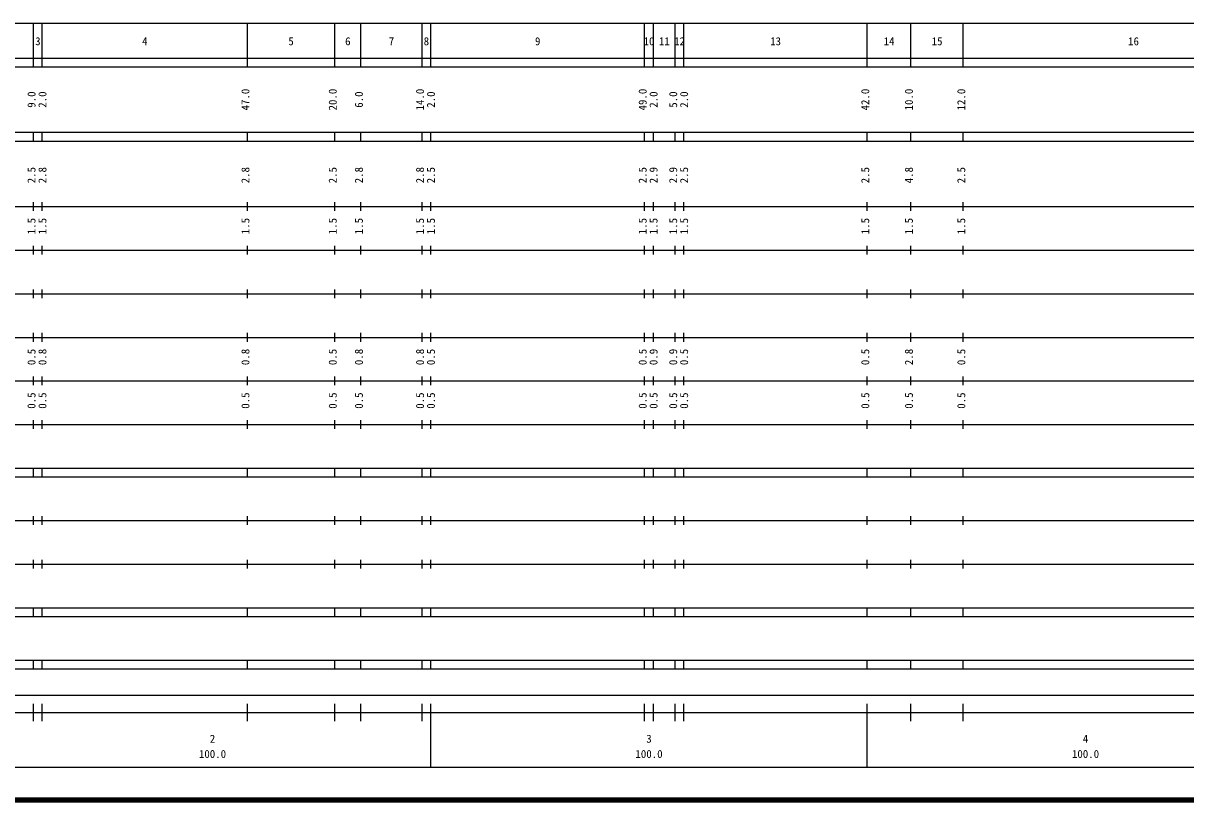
# Model space of a CAD drawing. Units: millimetres on the paper, enlarged 1000 times. Extents: x 40000 to 680000, y 20000 to 380000.
# Drawn here: x 174645 to 440962, y 20000 to 198000 of the extents above; entities that cross this region are included whole.
import ezdxf
from ezdxf.enums import TextEntityAlignment as Align

# ---------------------------------------------------------------- set-up
doc = ezdxf.new("R2010")
doc.units = ezdxf.units.MM
doc.header["$LTSCALE"] = 1000
doc.layers.add('M-TTL', color=2, linetype='Continuous', lineweight=140)
doc.layers.add('M-TTL-BAND', color=7, linetype='Continuous', lineweight=25)
doc.styles.add('ＭＳ ゴシック', font='')
doc.styles.get('ＭＳ ゴシック').set_extended_font_data('MS Gothic')

msp = doc.modelspace()

# ---------------------------------------------------------------- linework, layer by layer
at = {"layer": 'M-TTL'}
msp.add_line((40000, 20000), (680000, 20000), dxfattribs=at)
at = {"layer": 'M-TTL-BAND'}
for p, q in [((68000, 198000), (579000, 198000)), ((177000, 188000), (177000, 198000)), ((179000, 188000), (179000, 198000)), ((226000, 188000), (226000, 198000)), ((246000, 188000), (246000, 198000)), ((252000, 188000), (252000, 198000)), ((266000, 188000), (266000, 198000)), ((268000, 188000), (268000, 198000)), ((317000, 188000), (317000, 198000)), ((319000, 188000), (319000, 198000)), ((324000, 188000), (324000, 198000)), ((326000, 188000), (326000, 198000)), ((368000, 188000), (368000, 198000)), ((378000, 188000), (378000, 198000)), ((390000, 188000), (390000, 198000)), ((40000, 190000), (579000, 190000)), ((40000, 188000), (579000, 188000)), ((40000, 173000), (579000, 173000)), ((40000, 171000), (579000, 171000)), ((177000, 171000), (177000, 173000)), ((179000, 171000), (179000, 173000)), ((226000, 171000), (226000, 173000)), ((246000, 171000), (246000, 173000)), ((252000, 171000), (252000, 173000)), ((266000, 171000), (266000, 173000)), ((268000, 171000), (268000, 173000)), ((317000, 171000), (317000, 173000)), ((319000, 171000), (319000, 173000)), ((324000, 171000), (324000, 173000)), ((326000, 171000), (326000, 173000)), ((368000, 171000), (368000, 173000)), ((378000, 171000), (378000, 173000)), ((390000, 171000), (390000, 173000)), ((40000, 156000), (579000, 156000)), ((177000, 155000), (177000, 157000)), ((179000, 155000), (179000, 157000)), ((226000, 155000), (226000, 157000)), ((246000, 155000), (246000, 157000)), ((252000, 155000), (252000, 157000)), ((266000, 155000), (266000, 157000)), ((268000, 155000), (268000, 157000)), ((317000, 155000), (317000, 157000)), ((319000, 155000), (319000, 157000)), ((324000, 155000), (324000, 157000)), ((326000, 155000), (326000, 157000)), ((368000, 155000), (368000, 157000)), ((378000, 155000), (378000, 157000)), ((390000, 155000), (390000, 157000)), ((177000, 145000), (177000, 147000)), ((179000, 145000), (179000, 147000)), ((226000, 145000), (226000, 147000)), ((246000, 145000), (246000, 147000)), ((252000, 145000), (252000, 147000)), ((266000, 145000), (266000, 147000)), ((268000, 145000), (268000, 147000)), ((317000, 145000), (317000, 147000)), ((319000, 145000), (319000, 147000)), ((324000, 145000), (324000, 147000)), ((326000, 145000), (326000, 147000)), ((368000, 145000), (368000, 147000)), ((378000, 145000), (378000, 147000)), ((390000, 145000), (390000, 147000)), ((46000, 146000), (579000, 146000)), ((52000, 136000), (579000, 136000)), ((177000, 135000), (177000, 137000)), ((179000, 135000), (179000, 137000)), ((226000, 135000), (226000, 137000)), ((246000, 135000), (246000, 137000)), ((252000, 135000), (252000, 137000)), ((266000, 135000), (266000, 137000)), ((268000, 135000), (268000, 137000)), ((317000, 135000), (317000, 137000)), ((319000, 135000), (319000, 137000)), ((324000, 135000), (324000, 137000)), ((326000, 135000), (326000, 137000)), ((368000, 135000), (368000, 137000)), ((378000, 135000), (378000, 137000)), ((390000, 135000), (390000, 137000)), ((46000, 126000), (579000, 126000)), ((177000, 125000), (177000, 127000)), ((179000, 125000), (179000, 127000)), ((226000, 125000), (226000, 127000)), ((246000, 125000), (246000, 127000)), ((252000, 125000), (252000, 127000)), ((266000, 125000), (266000, 127000)), ((268000, 125000), (268000, 127000)), ((317000, 125000), (317000, 127000)), ((319000, 125000), (319000, 127000)), ((324000, 125000), (324000, 127000)), ((326000, 125000), (326000, 127000)), ((368000, 125000), (368000, 127000)), ((378000, 125000), (378000, 127000)), ((390000, 125000), (390000, 127000)), ((52000, 116000), (579000, 116000)), ((177000, 115000), (177000, 117000)), ((179000, 115000), (179000, 117000)), ((226000, 115000), (226000, 117000)), ((246000, 115000), (246000, 117000)), ((252000, 115000), (252000, 117000)), ((266000, 115000), (266000, 117000)), ((268000, 115000), (268000, 117000)), ((317000, 115000), (317000, 117000)), ((319000, 115000), (319000, 117000)), ((324000, 115000), (324000, 117000)), ((326000, 115000), (326000, 117000)), ((368000, 115000), (368000, 117000)), ((378000, 115000), (378000, 117000)), ((390000, 115000), (390000, 117000)), ((177000, 105000), (177000, 107000)), ((179000, 105000), (179000, 107000)), ((226000, 105000), (226000, 107000)), ((246000, 105000), (246000, 107000)), ((252000, 105000), (252000, 107000)), ((266000, 105000), (266000, 107000)), ((268000, 105000), (268000, 107000)), ((317000, 105000), (317000, 107000)), ((319000, 105000), (319000, 107000)), ((324000, 105000), (324000, 107000)), ((326000, 105000), (326000, 107000)), ((368000, 105000), (368000, 107000)), ((378000, 105000), (378000, 107000)), ((390000, 105000), (390000, 107000)), ((46000, 106000), (579000, 106000)), ((40000, 96000), (579000, 96000)), ((177000, 94000), (177000, 96000)), ((179000, 94000), (179000, 96000)), ((226000, 94000), (226000, 96000)), ((246000, 94000), (246000, 96000)), ((252000, 94000), (252000, 96000)), ((266000, 94000), (266000, 96000)), ((268000, 94000), (268000, 96000)), ((317000, 94000), (317000, 96000)), ((319000, 94000), (319000, 96000)), ((324000, 94000), (324000, 96000)), ((326000, 94000), (326000, 96000)), ((368000, 94000), (368000, 96000)), ((378000, 94000), (378000, 96000)), ((390000, 94000), (390000, 96000)), ((40000, 94000), (579000, 94000)), ((49000, 84000), (579000, 84000)), ((177000, 83000), (177000, 85000)), ((179000, 83000), (179000, 85000)), ((226000, 83000), (226000, 85000)), ((246000, 83000), (246000, 85000)), ((252000, 83000), (252000, 85000)), ((266000, 83000), (266000, 85000)), ((268000, 83000), (268000, 85000)), ((317000, 83000), (317000, 85000)), ((319000, 83000), (319000, 85000)), ((324000, 83000), (324000, 85000)), ((326000, 83000), (326000, 85000)), ((368000, 83000), (368000, 85000)), ((378000, 83000), (378000, 85000)), ((390000, 83000), (390000, 85000)), ((177000, 73000), (177000, 75000)), ((179000, 73000), (179000, 75000)), ((226000, 73000), (226000, 75000)), ((246000, 73000), (246000, 75000)), ((252000, 73000), (252000, 75000)), ((266000, 73000), (266000, 75000)), ((268000, 73000), (268000, 75000)), ((317000, 73000), (317000, 75000)), ((319000, 73000), (319000, 75000)), ((324000, 73000), (324000, 75000)), ((326000, 73000), (326000, 75000)), ((368000, 73000), (368000, 75000)), ((378000, 73000), (378000, 75000)), ((390000, 73000), (390000, 75000)), ((40000, 74000), (579000, 74000)), ((40000, 64000), (579000, 64000)), ((177000, 62000), (177000, 64000)), ((179000, 62000), (179000, 64000)), ((226000, 62000), (226000, 64000)), ((246000, 62000), (246000, 64000)), ((252000, 62000), (252000, 64000)), ((266000, 62000), (266000, 64000)), ((268000, 62000), (268000, 64000)), ((317000, 62000), (317000, 64000)), ((319000, 62000), (319000, 64000)), ((324000, 62000), (324000, 64000)), ((326000, 62000), (326000, 64000)), ((368000, 62000), (368000, 64000)), ((378000, 62000), (378000, 64000)), ((390000, 62000), (390000, 64000)), ((40000, 62000), (579000, 62000)), ((40000, 52000), (579000, 52000)), ((177000, 50000), (177000, 52000)), ((179000, 50000), (179000, 52000)), ((226000, 50000), (226000, 52000)), ((246000, 50000), (246000, 52000)), ((252000, 50000), (252000, 52000)), ((266000, 50000), (266000, 52000)), ((268000, 50000), (268000, 52000)), ((317000, 50000), (317000, 52000)), ((319000, 50000), (319000, 52000)), ((324000, 50000), (324000, 52000)), ((326000, 50000), (326000, 52000)), ((368000, 50000), (368000, 52000)), ((378000, 50000), (378000, 52000)), ((390000, 50000), (390000, 52000)), ((40000, 50000), (579000, 50000)), ((71000, 44000), (565000, 44000)), ((40000, 40000), (579000, 40000)), ((177000, 38000), (177000, 42000)), ((179000, 38000), (179000, 42000)), ((226000, 38000), (226000, 42000)), ((246000, 38000), (246000, 42000)), ((252000, 38000), (252000, 42000)), ((266000, 38000), (266000, 42000)), ((268000, 27500), (268000, 42000)), ((317000, 38000), (317000, 42000)), ((319000, 38000), (319000, 42000)), ((324000, 38000), (324000, 42000)), ((326000, 38000), (326000, 42000)), ((368000, 27500), (368000, 42000)), ((378000, 38000), (378000, 42000)), ((390000, 38000), (390000, 42000)), ((68000, 27500), (579000, 27500))]:
    msp.add_line(p, q, dxfattribs=at)

# ---------------------------------------------------------------- texts
at = {"layer": 'M-TTL-BAND', "style": 'ＭＳ ゴシック'}
for s, p in [('3', (178000, 192405)), ('4', (202500, 192405)), ('5', (236000, 192405)), ('6', (249000, 192405)), ('7', (259000, 192405)), ('8', (267000, 192405)), ('9', (292500, 192405)), ('10', (318000, 192405)), ('11', (321500, 192405)), ('12', (325000, 192405)), ('13', (347000, 192405)), ('14', (373000, 192405)), ('15', (384000, 192405)), ('16', (429000, 192405)), ('2', (218000, 32523)), ('3', (318000, 32523)), ('4', (418000, 32523)), ('100.0', (218000, 29033)), ('100.0', (318000, 29033)), ('100.0', (418000, 29033))]:
    msp.add_text(s, height=1833, dxfattribs=at).set_placement(p, align=Align.BOTTOM_CENTER)
for s, p in [('9.0', (178000, 180500)), ('2.0', (180500, 180500)), ('47.0', (227000, 180500)), ('20.0', (247000, 180500)), ('6.0', (253000, 180500)), ('14.0', (267000, 180500)), ('2.0', (269500, 180500)), ('49.0', (318000, 180500)), ('2.0', (320500, 180500)), ('5.0', (325000, 180500)), ('2.0', (327500, 180500)), ('42.0', (369000, 180500)), ('10.0', (379000, 180500)), ('12.0', (391000, 180500)), ('2.5', (178000, 163174)), ('2.8', (180500, 163174)), ('2.8', (227000, 163174)), ('2.5', (247000, 163174)), ('2.8', (253000, 163174)), ('2.8', (267000, 163174)), ('2.5', (269500, 163174)), ('2.5', (318000, 163174)), ('2.9', (320500, 163174)), ('2.9', (325000, 163174)), ('2.5', (327500, 163174)), ('2.5', (369000, 163174)), ('4.8', (379000, 163174)), ('2.5', (391000, 163174)), ('1.5', (178000, 151500)), ('1.5', (180500, 151500)), ('1.5', (227000, 151500)), ('1.5', (247000, 151500)), ('1.5', (253000, 151500)), ('1.5', (267000, 151500)), ('1.5', (269500, 151500)), ('1.5', (318000, 151500)), ('1.5', (320500, 151500)), ('1.5', (325000, 151500)), ('1.5', (327500, 151500)), ('1.5', (369000, 151500)), ('1.5', (379000, 151500)), ('1.5', (391000, 151500)), ('0.5', (178000, 121500)), ('0.8', (180500, 121500)), ('0.8', (227000, 121500)), ('0.5', (247000, 121500)), ('0.8', (253000, 121500)), ('0.8', (267000, 121500)), ('0.5', (269500, 121500)), ('0.5', (318000, 121500)), ('0.9', (320500, 121500)), ('0.9', (325000, 121500)), ('0.5', (327500, 121500)), ('0.5', (369000, 121500)), ('2.8', (379000, 121500)), ('0.5', (391000, 121500)), ('0.5', (178000, 111500)), ('0.5', (180500, 111500)), ('0.5', (227000, 111500)), ('0.5', (247000, 111500)), ('0.5', (253000, 111500)), ('0.5', (267000, 111500)), ('0.5', (269500, 111500)), ('0.5', (318000, 111500)), ('0.5', (320500, 111500)), ('0.5', (325000, 111500)), ('0.5', (327500, 111500)), ('0.5', (369000, 111500)), ('0.5', (379000, 111500)), ('0.5', (391000, 111500))]:
    msp.add_text(s, height=1833, rotation=90, dxfattribs=at).set_placement(p, align=Align.BOTTOM_CENTER)

doc.saveas('drawing.dxf')
